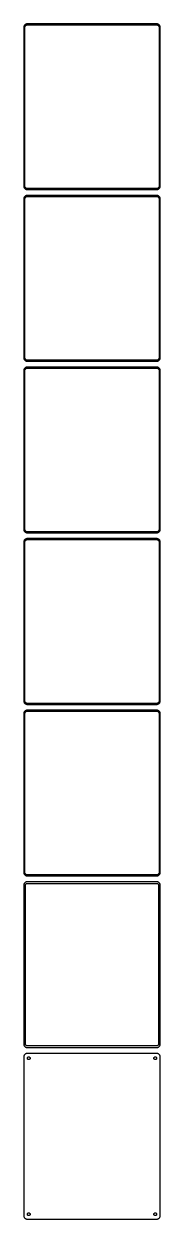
# Model space of a CAD drawing. Header units: metres. Extents: x -105 to 105, y 3833 to 7783.
# Drawn here: x -105 to 105, y 3833 to 5671 of the extents above; entities that cross this region are included whole.
import ezdxf

# ---------------------------------------------------------------- set-up
doc = ezdxf.new("R2010")
doc.units = ezdxf.units.M

msp = doc.modelspace()

# ---------------------------------------------------------------- linework, layer by layer
for p, q in [((-104.961, 5667.13), (-105, 5666.5)), ((-105, 5666.5), (-105, 5421.5)), ((-104.843, 5667.74), (-104.961, 5667.13)), ((-104.649, 5668.34), (-104.843, 5667.74)), ((-104.382, 5668.91), (-104.649, 5668.34)), ((-104.045, 5669.44), (-104.382, 5668.91)), ((-103.645, 5669.92), (-104.045, 5669.44)), ((-103.187, 5670.35), (-103.645, 5669.92)), ((-103.5, 5666), (-103.468, 5666.5)), ((-103.5, 5422), (-103.5, 5666)), ((-103.468, 5666.5), (-103.374, 5666.99)), ((-103.374, 5666.99), (-103.219, 5667.47)), ((-103.219, 5667.47), (-103.005, 5667.93)), ((-102.679, 5670.72), (-103.187, 5670.35)), ((-103.005, 5667.93), (-102.736, 5668.35)), ((-102.736, 5668.35), (-102.416, 5668.74)), ((-102.129, 5671.02), (-102.679, 5670.72)), ((-102.416, 5668.74), (-102.05, 5669.08)), ((-101.545, 5671.26), (-102.129, 5671.02)), ((-102.05, 5669.08), (-101.643, 5669.38)), ((-101.643, 5669.38), (-101.203, 5669.62)), ((-100.937, 5671.41), (-101.545, 5671.26)), ((-101.203, 5669.62), (-100.736, 5669.8)), ((-100.314, 5671.49), (-100.937, 5671.41)), ((-100.736, 5669.8), (-100.25, 5669.93)), ((100.314, 5671.49), (-100.314, 5671.49)), ((-100.25, 5669.93), (-99.7512, 5669.99)), ((-99.7512, 5669.99), (99.7512, 5669.99)), ((99.7512, 5669.99), (100.25, 5669.93)), ((100.25, 5669.93), (100.736, 5669.8)), ((100.937, 5671.41), (100.314, 5671.49)), ((100.736, 5669.8), (101.203, 5669.62)), ((101.545, 5671.26), (100.937, 5671.41)), ((101.203, 5669.62), (101.643, 5669.38)), ((102.129, 5671.02), (101.545, 5671.26)), ((101.643, 5669.38), (102.05, 5669.08)), ((102.05, 5669.08), (102.416, 5668.74)), ((102.679, 5670.72), (102.129, 5671.02)), ((102.416, 5668.74), (102.736, 5668.35)), ((103.187, 5670.35), (102.679, 5670.72)), ((102.736, 5668.35), (103.005, 5667.93)), ((103.005, 5667.93), (103.219, 5667.47)), ((103.645, 5669.92), (103.187, 5670.35)), ((103.219, 5667.47), (103.374, 5666.99)), ((103.374, 5666.99), (103.468, 5666.5)), ((103.468, 5666.5), (103.5, 5666)), ((103.5, 5666), (103.5, 5422)), ((104.045, 5669.44), (103.645, 5669.92)), ((104.382, 5668.91), (104.045, 5669.44)), ((104.649, 5668.34), (104.382, 5668.91)), ((104.843, 5667.74), (104.649, 5668.34)), ((104.961, 5667.13), (104.843, 5667.74)), ((105, 5666.5), (104.961, 5667.13)), ((105, 5421.5), (105, 5666.5)), ((-105, 5421.5), (-104.961, 5420.87)), ((-104.961, 5420.87), (-104.843, 5420.26)), ((-104.843, 5420.26), (-104.649, 5419.66)), ((-104.649, 5419.66), (-104.382, 5419.09)), ((-104.382, 5419.09), (-104.045, 5418.56)), ((-104.045, 5418.56), (-103.645, 5418.08)), ((-103.645, 5418.08), (-103.187, 5417.65)), ((-103.468, 5421.5), (-103.5, 5422)), ((-103.374, 5421.01), (-103.468, 5421.5)), ((-103.219, 5420.53), (-103.374, 5421.01)), ((-103.005, 5420.07), (-103.219, 5420.53)), ((-103.187, 5417.65), (-102.679, 5417.28)), ((-102.679, 5406.72), (-103.187, 5406.35)), ((-102.736, 5419.65), (-103.005, 5420.07)), ((-102.416, 5419.26), (-102.736, 5419.65)), ((-102.679, 5417.28), (-102.129, 5416.98)), ((-102.129, 5407.02), (-102.679, 5406.72)), ((-102.05, 5418.92), (-102.416, 5419.26)), ((-102.129, 5416.98), (-101.545, 5416.74)), ((-101.545, 5407.26), (-102.129, 5407.02)), ((-101.643, 5418.62), (-102.05, 5418.92)), ((-101.203, 5418.38), (-101.643, 5418.62)), ((-101.545, 5416.74), (-100.937, 5416.59)), ((-100.937, 5407.41), (-101.545, 5407.26)), ((-100.736, 5418.2), (-101.203, 5418.38)), ((-100.937, 5416.59), (-100.314, 5416.51)), ((-100.314, 5407.49), (-100.937, 5407.41)), ((-100.25, 5418.07), (-100.736, 5418.2)), ((-100.314, 5416.51), (100.314, 5416.51)), ((100.314, 5407.49), (-100.314, 5407.49)), ((-99.7512, 5418.01), (-100.25, 5418.07)), ((99.7512, 5418.01), (-99.7512, 5418.01)), ((100.25, 5418.07), (99.7512, 5418.01)), ((100.736, 5418.2), (100.25, 5418.07)), ((100.314, 5416.51), (100.937, 5416.59)), ((100.937, 5407.41), (100.314, 5407.49)), ((101.203, 5418.38), (100.736, 5418.2)), ((100.937, 5416.59), (101.545, 5416.74)), ((101.545, 5407.26), (100.937, 5407.41)), ((101.643, 5418.62), (101.203, 5418.38)), ((101.545, 5416.74), (102.129, 5416.98)), ((102.129, 5407.02), (101.545, 5407.26)), ((102.05, 5418.92), (101.643, 5418.62)), ((102.416, 5419.26), (102.05, 5418.92)), ((102.129, 5416.98), (102.679, 5417.28)), ((102.679, 5406.72), (102.129, 5407.02)), ((102.736, 5419.65), (102.416, 5419.26)), ((102.679, 5417.28), (103.187, 5417.65)), ((103.187, 5406.35), (102.679, 5406.72)), ((103.005, 5420.07), (102.736, 5419.65)), ((103.219, 5420.53), (103.005, 5420.07)), ((103.187, 5417.65), (103.645, 5418.08)), ((103.374, 5421.01), (103.219, 5420.53)), ((103.468, 5421.5), (103.374, 5421.01)), ((103.5, 5422), (103.468, 5421.5)), ((103.645, 5418.08), (104.045, 5418.56)), ((104.045, 5418.56), (104.382, 5419.09)), ((104.382, 5419.09), (104.649, 5419.66)), ((104.649, 5419.66), (104.843, 5420.26)), ((104.843, 5420.26), (104.961, 5420.87)), ((104.961, 5420.87), (105, 5421.5)), ((-104.961, 5403.13), (-105, 5402.5)), ((-105, 5402.5), (-105, 5157.5)), ((-104.843, 5403.74), (-104.961, 5403.13)), ((-104.649, 5404.34), (-104.843, 5403.74)), ((-104.382, 5404.91), (-104.649, 5404.34)), ((-104.045, 5405.44), (-104.382, 5404.91)), ((-103.645, 5405.92), (-104.045, 5405.44)), ((-103.187, 5406.35), (-103.645, 5405.92)), ((-103.5, 5402), (-103.468, 5402.5)), ((-103.5, 5158), (-103.5, 5402)), ((-103.468, 5402.5), (-103.374, 5402.99)), ((-103.374, 5402.99), (-103.219, 5403.47)), ((-103.219, 5403.47), (-103.005, 5403.93)), ((-103.005, 5403.93), (-102.736, 5404.35)), ((-102.736, 5404.35), (-102.416, 5404.74)), ((-102.416, 5404.74), (-102.05, 5405.08)), ((-102.05, 5405.08), (-101.643, 5405.38)), ((-101.643, 5405.38), (-101.203, 5405.62)), ((-101.203, 5405.62), (-100.736, 5405.8)), ((-100.736, 5405.8), (-100.25, 5405.93)), ((-100.25, 5405.93), (-99.7512, 5405.99)), ((-99.7512, 5405.99), (99.7512, 5405.99)), ((99.7512, 5405.99), (100.25, 5405.93)), ((100.25, 5405.93), (100.736, 5405.8)), ((100.736, 5405.8), (101.203, 5405.62)), ((101.203, 5405.62), (101.643, 5405.38)), ((101.643, 5405.38), (102.05, 5405.08)), ((102.05, 5405.08), (102.416, 5404.74)), ((102.416, 5404.74), (102.736, 5404.35)), ((102.736, 5404.35), (103.005, 5403.93)), ((103.005, 5403.93), (103.219, 5403.47)), ((103.645, 5405.92), (103.187, 5406.35)), ((103.219, 5403.47), (103.374, 5402.99)), ((103.374, 5402.99), (103.468, 5402.5)), ((103.468, 5402.5), (103.5, 5402)), ((103.5, 5402), (103.5, 5158)), ((104.045, 5405.44), (103.645, 5405.92)), ((104.382, 5404.91), (104.045, 5405.44)), ((104.649, 5404.34), (104.382, 5404.91)), ((104.843, 5403.74), (104.649, 5404.34)), ((104.961, 5403.13), (104.843, 5403.74)), ((105, 5402.5), (104.961, 5403.13)), ((105, 5157.5), (105, 5402.5)), ((-105, 5157.5), (-104.961, 5156.87)), ((-104.961, 5156.87), (-104.843, 5156.26)), ((-104.843, 5156.26), (-104.649, 5155.66)), ((-104.649, 5155.66), (-104.382, 5155.09)), ((-104.382, 5155.09), (-104.045, 5154.56)), ((-104.045, 5154.56), (-103.645, 5154.08)), ((-103.645, 5154.08), (-103.187, 5153.65)), ((-103.468, 5157.5), (-103.5, 5158)), ((-103.374, 5157.01), (-103.468, 5157.5)), ((-103.219, 5156.53), (-103.374, 5157.01)), ((-103.005, 5156.07), (-103.219, 5156.53)), ((-103.187, 5153.65), (-102.679, 5153.28)), ((-102.736, 5155.65), (-103.005, 5156.07)), ((-102.416, 5155.26), (-102.736, 5155.65)), ((-102.679, 5153.28), (-102.129, 5152.98)), ((-102.05, 5154.92), (-102.416, 5155.26)), ((-102.129, 5152.98), (-101.545, 5152.74)), ((-101.643, 5154.62), (-102.05, 5154.92)), ((-101.203, 5154.38), (-101.643, 5154.62)), ((-101.545, 5152.74), (-100.937, 5152.59)), ((-100.736, 5154.2), (-101.203, 5154.38)), ((-100.937, 5152.59), (-100.314, 5152.51)), ((-100.25, 5154.07), (-100.736, 5154.2)), ((-100.314, 5152.51), (100.314, 5152.51)), ((-99.7512, 5154.01), (-100.25, 5154.07)), ((99.7512, 5154.01), (-99.7512, 5154.01)), ((100.25, 5154.07), (99.7512, 5154.01)), ((100.736, 5154.2), (100.25, 5154.07)), ((100.314, 5152.51), (100.937, 5152.59)), ((101.203, 5154.38), (100.736, 5154.2)), ((100.937, 5152.59), (101.545, 5152.74)), ((101.643, 5154.62), (101.203, 5154.38)), ((101.545, 5152.74), (102.129, 5152.98)), ((102.05, 5154.92), (101.643, 5154.62)), ((102.416, 5155.26), (102.05, 5154.92)), ((102.129, 5152.98), (102.679, 5153.28)), ((102.736, 5155.65), (102.416, 5155.26)), ((102.679, 5153.28), (103.187, 5153.65)), ((103.005, 5156.07), (102.736, 5155.65)), ((103.219, 5156.53), (103.005, 5156.07)), ((103.187, 5153.65), (103.645, 5154.08)), ((103.374, 5157.01), (103.219, 5156.53)), ((103.468, 5157.5), (103.374, 5157.01)), ((103.5, 5158), (103.468, 5157.5)), ((103.645, 5154.08), (104.045, 5154.56)), ((104.045, 5154.56), (104.382, 5155.09)), ((104.382, 5155.09), (104.649, 5155.66)), ((104.649, 5155.66), (104.843, 5156.26)), ((104.843, 5156.26), (104.961, 5156.87)), ((104.961, 5156.87), (105, 5157.5)), ((-104.961, 5139.13), (-105, 5138.5)), ((-105, 5138.5), (-105, 4893.5)), ((-104.843, 5139.74), (-104.961, 5139.13)), ((-104.649, 5140.34), (-104.843, 5139.74)), ((-104.382, 5140.91), (-104.649, 5140.34)), ((-104.045, 5141.44), (-104.382, 5140.91)), ((-103.645, 5141.92), (-104.045, 5141.44)), ((-103.187, 5142.35), (-103.645, 5141.92)), ((-103.5, 5138), (-103.468, 5138.5)), ((-103.5, 4894), (-103.5, 5138)), ((-103.468, 5138.5), (-103.374, 5138.99)), ((-103.374, 5138.99), (-103.219, 5139.47)), ((-103.219, 5139.47), (-103.005, 5139.93)), ((-102.679, 5142.72), (-103.187, 5142.35)), ((-103.005, 5139.93), (-102.736, 5140.35)), ((-102.736, 5140.35), (-102.416, 5140.74)), ((-102.129, 5143.02), (-102.679, 5142.72)), ((-102.416, 5140.74), (-102.05, 5141.08)), ((-101.545, 5143.26), (-102.129, 5143.02)), ((-102.05, 5141.08), (-101.643, 5141.38)), ((-101.643, 5141.38), (-101.203, 5141.62)), ((-100.937, 5143.41), (-101.545, 5143.26)), ((-101.203, 5141.62), (-100.736, 5141.8)), ((-100.314, 5143.49), (-100.937, 5143.41)), ((-100.736, 5141.8), (-100.25, 5141.93)), ((100.314, 5143.49), (-100.314, 5143.49)), ((-100.25, 5141.93), (-99.7512, 5141.99)), ((-99.7512, 5141.99), (99.7512, 5141.99)), ((99.7512, 5141.99), (100.25, 5141.93)), ((100.25, 5141.93), (100.736, 5141.8)), ((100.937, 5143.41), (100.314, 5143.49)), ((100.736, 5141.8), (101.203, 5141.62)), ((101.545, 5143.26), (100.937, 5143.41)), ((101.203, 5141.62), (101.643, 5141.38)), ((102.129, 5143.02), (101.545, 5143.26)), ((101.643, 5141.38), (102.05, 5141.08)), ((102.05, 5141.08), (102.416, 5140.74)), ((102.679, 5142.72), (102.129, 5143.02)), ((102.416, 5140.74), (102.736, 5140.35)), ((103.187, 5142.35), (102.679, 5142.72)), ((102.736, 5140.35), (103.005, 5139.93)), ((103.005, 5139.93), (103.219, 5139.47)), ((103.645, 5141.92), (103.187, 5142.35)), ((103.219, 5139.47), (103.374, 5138.99)), ((103.374, 5138.99), (103.468, 5138.5)), ((103.468, 5138.5), (103.5, 5138)), ((103.5, 5138), (103.5, 4894)), ((104.045, 5141.44), (103.645, 5141.92)), ((104.382, 5140.91), (104.045, 5141.44)), ((104.649, 5140.34), (104.382, 5140.91)), ((104.843, 5139.74), (104.649, 5140.34)), ((104.961, 5139.13), (104.843, 5139.74)), ((105, 5138.5), (104.961, 5139.13)), ((105, 4893.5), (105, 5138.5)), ((-105, 4893.5), (-104.961, 4892.87)), ((-104.961, 4892.87), (-104.843, 4892.26)), ((-104.843, 4892.26), (-104.649, 4891.66)), ((-103.468, 4893.5), (-103.5, 4894)), ((-103.374, 4893.01), (-103.468, 4893.5)), ((-103.219, 4892.53), (-103.374, 4893.01)), ((-103.005, 4892.07), (-103.219, 4892.53)), ((-102.736, 4891.65), (-103.005, 4892.07)), ((103.005, 4892.07), (102.736, 4891.65)), ((103.219, 4892.53), (103.005, 4892.07)), ((103.374, 4893.01), (103.219, 4892.53)), ((103.468, 4893.5), (103.374, 4893.01)), ((103.5, 4894), (103.468, 4893.5)), ((104.649, 4891.66), (104.843, 4892.26)), ((104.843, 4892.26), (104.961, 4892.87)), ((104.961, 4892.87), (105, 4893.5)), ((-104.961, 4875.13), (-105, 4874.5)), ((-105, 4874.5), (-105, 4629.5)), ((-104.843, 4875.74), (-104.961, 4875.13)), ((-104.649, 4876.34), (-104.843, 4875.74)), ((-104.649, 4891.66), (-104.382, 4891.09)), ((-104.382, 4876.91), (-104.649, 4876.34)), ((-104.382, 4891.09), (-104.045, 4890.56)), ((-104.045, 4877.44), (-104.382, 4876.91)), ((-104.045, 4890.56), (-103.645, 4890.08)), ((-103.645, 4877.92), (-104.045, 4877.44)), ((-103.645, 4890.08), (-103.187, 4889.65)), ((-103.187, 4878.35), (-103.645, 4877.92)), ((-103.5, 4874), (-103.468, 4874.5)), ((-103.5, 4630), (-103.5, 4874)), ((-103.468, 4874.5), (-103.374, 4874.99)), ((-103.374, 4874.99), (-103.219, 4875.47)), ((-103.219, 4875.47), (-103.005, 4875.93)), ((-103.187, 4889.65), (-102.679, 4889.28)), ((-102.679, 4878.72), (-103.187, 4878.35)), ((-103.005, 4875.93), (-102.736, 4876.35)), ((-102.416, 4891.26), (-102.736, 4891.65)), ((-102.736, 4876.35), (-102.416, 4876.74)), ((-102.679, 4889.28), (-102.129, 4888.98)), ((-102.129, 4879.02), (-102.679, 4878.72)), ((-102.05, 4890.92), (-102.416, 4891.26)), ((-102.416, 4876.74), (-102.05, 4877.08)), ((-102.129, 4888.98), (-101.545, 4888.74)), ((-101.545, 4879.26), (-102.129, 4879.02)), ((-101.643, 4890.62), (-102.05, 4890.92)), ((-102.05, 4877.08), (-101.643, 4877.38)), ((-101.203, 4890.38), (-101.643, 4890.62)), ((-101.643, 4877.38), (-101.203, 4877.62)), ((-101.545, 4888.74), (-100.937, 4888.59)), ((-100.937, 4879.41), (-101.545, 4879.26)), ((-100.736, 4890.2), (-101.203, 4890.38)), ((-101.203, 4877.62), (-100.736, 4877.8)), ((-100.937, 4888.59), (-100.314, 4888.51)), ((-100.314, 4879.49), (-100.937, 4879.41)), ((-100.25, 4890.07), (-100.736, 4890.2)), ((-100.736, 4877.8), (-100.25, 4877.93)), ((-100.314, 4888.51), (100.314, 4888.51)), ((100.314, 4879.49), (-100.314, 4879.49)), ((-99.7512, 4890.01), (-100.25, 4890.07)), ((-100.25, 4877.93), (-99.7512, 4877.99)), ((99.7512, 4890.01), (-99.7512, 4890.01)), ((-99.7512, 4877.99), (99.7512, 4877.99)), ((100.25, 4890.07), (99.7512, 4890.01)), ((99.7512, 4877.99), (100.25, 4877.93)), ((100.736, 4890.2), (100.25, 4890.07)), ((100.25, 4877.93), (100.736, 4877.8)), ((100.314, 4888.51), (100.937, 4888.59)), ((100.937, 4879.41), (100.314, 4879.49)), ((101.203, 4890.38), (100.736, 4890.2)), ((100.736, 4877.8), (101.203, 4877.62)), ((100.937, 4888.59), (101.545, 4888.74)), ((101.545, 4879.26), (100.937, 4879.41)), ((101.643, 4890.62), (101.203, 4890.38)), ((101.203, 4877.62), (101.643, 4877.38)), ((101.545, 4888.74), (102.129, 4888.98)), ((102.129, 4879.02), (101.545, 4879.26)), ((102.05, 4890.92), (101.643, 4890.62)), ((101.643, 4877.38), (102.05, 4877.08)), ((102.416, 4891.26), (102.05, 4890.92)), ((102.05, 4877.08), (102.416, 4876.74)), ((102.129, 4888.98), (102.679, 4889.28)), ((102.679, 4878.72), (102.129, 4879.02)), ((102.736, 4891.65), (102.416, 4891.26)), ((102.416, 4876.74), (102.736, 4876.35)), ((102.679, 4889.28), (103.187, 4889.65)), ((103.187, 4878.35), (102.679, 4878.72)), ((102.736, 4876.35), (103.005, 4875.93)), ((103.005, 4875.93), (103.219, 4875.47)), ((103.187, 4889.65), (103.645, 4890.08)), ((103.645, 4877.92), (103.187, 4878.35)), ((103.219, 4875.47), (103.374, 4874.99)), ((103.374, 4874.99), (103.468, 4874.5)), ((103.468, 4874.5), (103.5, 4874)), ((103.5, 4874), (103.5, 4630)), ((103.645, 4890.08), (104.045, 4890.56)), ((104.045, 4877.44), (103.645, 4877.92)), ((104.045, 4890.56), (104.382, 4891.09)), ((104.382, 4876.91), (104.045, 4877.44)), ((104.382, 4891.09), (104.649, 4891.66)), ((104.649, 4876.34), (104.382, 4876.91)), ((104.843, 4875.74), (104.649, 4876.34)), ((104.961, 4875.13), (104.843, 4875.74)), ((105, 4874.5), (104.961, 4875.13)), ((105, 4629.5), (105, 4874.5)), ((-105, 4629.5), (-104.961, 4628.87)), ((-104.961, 4628.87), (-104.843, 4628.26)), ((-104.843, 4628.26), (-104.649, 4627.66)), ((-104.649, 4627.66), (-104.382, 4627.09)), ((-104.382, 4627.09), (-104.045, 4626.56)), ((-104.045, 4626.56), (-103.645, 4626.08)), ((-103.645, 4626.08), (-103.187, 4625.65)), ((-103.468, 4629.5), (-103.5, 4630)), ((-103.374, 4629.01), (-103.468, 4629.5)), ((-103.219, 4628.53), (-103.374, 4629.01)), ((-103.005, 4628.07), (-103.219, 4628.53)), ((-103.187, 4625.65), (-102.679, 4625.28)), ((-102.736, 4627.65), (-103.005, 4628.07)), ((-102.416, 4627.26), (-102.736, 4627.65)), ((-102.679, 4625.28), (-102.129, 4624.98)), ((-102.05, 4626.92), (-102.416, 4627.26)), ((-102.129, 4624.98), (-101.545, 4624.74)), ((-101.643, 4626.62), (-102.05, 4626.92)), ((-101.203, 4626.38), (-101.643, 4626.62)), ((-101.545, 4624.74), (-100.937, 4624.59)), ((-100.736, 4626.2), (-101.203, 4626.38)), ((-100.937, 4624.59), (-100.314, 4624.51)), ((-100.25, 4626.07), (-100.736, 4626.2)), ((-100.314, 4624.51), (100.314, 4624.51)), ((-99.7512, 4626.01), (-100.25, 4626.07)), ((99.7512, 4626.01), (-99.7512, 4626.01)), ((100.25, 4626.07), (99.7512, 4626.01)), ((100.736, 4626.2), (100.25, 4626.07)), ((100.314, 4624.51), (100.937, 4624.59)), ((101.203, 4626.38), (100.736, 4626.2)), ((100.937, 4624.59), (101.545, 4624.74)), ((101.643, 4626.62), (101.203, 4626.38)), ((101.545, 4624.74), (102.129, 4624.98)), ((102.05, 4626.92), (101.643, 4626.62)), ((102.416, 4627.26), (102.05, 4626.92)), ((102.129, 4624.98), (102.679, 4625.28)), ((102.736, 4627.65), (102.416, 4627.26)), ((102.679, 4625.28), (103.187, 4625.65)), ((103.005, 4628.07), (102.736, 4627.65)), ((103.219, 4628.53), (103.005, 4628.07)), ((103.187, 4625.65), (103.645, 4626.08)), ((103.374, 4629.01), (103.219, 4628.53)), ((103.468, 4629.5), (103.374, 4629.01)), ((103.5, 4630), (103.468, 4629.5)), ((103.645, 4626.08), (104.045, 4626.56)), ((104.045, 4626.56), (104.382, 4627.09)), ((104.382, 4627.09), (104.649, 4627.66)), ((104.649, 4627.66), (104.843, 4628.26)), ((104.843, 4628.26), (104.961, 4628.87)), ((104.961, 4628.87), (105, 4629.5)), ((-104.961, 4611.13), (-105, 4610.5)), ((-105, 4610.5), (-105, 4365.5)), ((-104.843, 4611.74), (-104.961, 4611.13)), ((-104.649, 4612.34), (-104.843, 4611.74)), ((-104.382, 4612.91), (-104.649, 4612.34)), ((-104.045, 4613.44), (-104.382, 4612.91)), ((-103.645, 4613.92), (-104.045, 4613.44)), ((-103.187, 4614.35), (-103.645, 4613.92)), ((-103.5, 4610), (-103.468, 4610.5)), ((-103.5, 4366), (-103.5, 4610)), ((-103.468, 4610.5), (-103.374, 4610.99)), ((-103.374, 4610.99), (-103.219, 4611.47)), ((-103.219, 4611.47), (-103.005, 4611.93)), ((-102.679, 4614.72), (-103.187, 4614.35)), ((-103.005, 4611.93), (-102.736, 4612.35)), ((-102.736, 4612.35), (-102.416, 4612.74)), ((-102.129, 4615.02), (-102.679, 4614.72)), ((-102.416, 4612.74), (-102.05, 4613.08)), ((-101.545, 4615.26), (-102.129, 4615.02)), ((-102.05, 4613.08), (-101.643, 4613.38)), ((-101.643, 4613.38), (-101.203, 4613.62)), ((-100.937, 4615.41), (-101.545, 4615.26)), ((-101.203, 4613.62), (-100.736, 4613.8)), ((-100.314, 4615.49), (-100.937, 4615.41)), ((-100.736, 4613.8), (-100.25, 4613.93)), ((100.314, 4615.49), (-100.314, 4615.49)), ((-100.25, 4613.93), (-99.7512, 4613.99)), ((-99.7512, 4613.99), (99.7512, 4613.99)), ((99.7512, 4613.99), (100.25, 4613.93)), ((100.25, 4613.93), (100.736, 4613.8)), ((100.937, 4615.41), (100.314, 4615.49)), ((100.736, 4613.8), (101.203, 4613.62)), ((101.545, 4615.26), (100.937, 4615.41)), ((101.203, 4613.62), (101.643, 4613.38)), ((102.129, 4615.02), (101.545, 4615.26)), ((101.643, 4613.38), (102.05, 4613.08)), ((102.05, 4613.08), (102.416, 4612.74)), ((102.679, 4614.72), (102.129, 4615.02)), ((102.416, 4612.74), (102.736, 4612.35)), ((103.187, 4614.35), (102.679, 4614.72)), ((102.736, 4612.35), (103.005, 4611.93)), ((103.005, 4611.93), (103.219, 4611.47)), ((103.645, 4613.92), (103.187, 4614.35)), ((103.219, 4611.47), (103.374, 4610.99)), ((103.374, 4610.99), (103.468, 4610.5)), ((103.468, 4610.5), (103.5, 4610)), ((103.5, 4610), (103.5, 4366)), ((104.045, 4613.44), (103.645, 4613.92)), ((104.382, 4612.91), (104.045, 4613.44)), ((104.649, 4612.34), (104.382, 4612.91)), ((104.843, 4611.74), (104.649, 4612.34)), ((104.961, 4611.13), (104.843, 4611.74)), ((105, 4610.5), (104.961, 4611.13)), ((105, 4365.5), (105, 4610.5)), ((-105, 4365.5), (-104.961, 4364.87)), ((-104.961, 4364.87), (-104.843, 4364.26)), ((-104.843, 4364.26), (-104.649, 4363.66)), ((-104.649, 4363.66), (-104.382, 4363.09)), ((-104.382, 4363.09), (-104.045, 4362.56)), ((-104.045, 4362.56), (-103.645, 4362.08)), ((-103.645, 4362.08), (-103.187, 4361.65)), ((-103.468, 4365.5), (-103.5, 4366)), ((-103.374, 4365.01), (-103.468, 4365.5)), ((-103.219, 4364.53), (-103.374, 4365.01)), ((-103.005, 4364.07), (-103.219, 4364.53)), ((-103.187, 4361.65), (-102.679, 4361.28)), ((-102.736, 4363.65), (-103.005, 4364.07)), ((-102.416, 4363.26), (-102.736, 4363.65)), ((-102.679, 4361.28), (-102.129, 4360.98)), ((-102.05, 4362.92), (-102.416, 4363.26)), ((-102.129, 4360.98), (-101.545, 4360.74)), ((-101.643, 4362.62), (-102.05, 4362.92)), ((-101.203, 4362.38), (-101.643, 4362.62)), ((-101.545, 4360.74), (-100.937, 4360.59)), ((-100.736, 4362.2), (-101.203, 4362.38)), ((-100.937, 4360.59), (-100.314, 4360.51)), ((-100.25, 4362.07), (-100.736, 4362.2)), ((-100.314, 4360.51), (100.314, 4360.51)), ((-99.7512, 4362.01), (-100.25, 4362.07)), ((99.7512, 4362.01), (-99.7512, 4362.01)), ((100.25, 4362.07), (99.7512, 4362.01)), ((100.736, 4362.2), (100.25, 4362.07)), ((100.314, 4360.51), (100.937, 4360.59)), ((101.203, 4362.38), (100.736, 4362.2)), ((100.937, 4360.59), (101.545, 4360.74)), ((101.643, 4362.62), (101.203, 4362.38)), ((101.545, 4360.74), (102.129, 4360.98)), ((102.05, 4362.92), (101.643, 4362.62)), ((102.416, 4363.26), (102.05, 4362.92)), ((102.129, 4360.98), (102.679, 4361.28)), ((102.736, 4363.65), (102.416, 4363.26)), ((102.679, 4361.28), (103.187, 4361.65)), ((103.005, 4364.07), (102.736, 4363.65)), ((103.219, 4364.53), (103.005, 4364.07)), ((103.187, 4361.65), (103.645, 4362.08)), ((103.374, 4365.01), (103.219, 4364.53)), ((103.468, 4365.5), (103.374, 4365.01)), ((103.5, 4366), (103.468, 4365.5)), ((103.645, 4362.08), (104.045, 4362.56)), ((104.045, 4362.56), (104.382, 4363.09)), ((104.382, 4363.09), (104.649, 4363.66)), ((104.649, 4363.66), (104.843, 4364.26)), ((104.843, 4364.26), (104.961, 4364.87)), ((104.961, 4364.87), (105, 4365.5)), ((-104.961, 4347.13), (-105, 4346.5)), ((-105, 4346.5), (-105, 4101.5)), ((-104.843, 4347.74), (-104.961, 4347.13)), ((-104.649, 4348.34), (-104.843, 4347.74)), ((-104.382, 4348.91), (-104.649, 4348.34)), ((-104.045, 4349.44), (-104.382, 4348.91)), ((-103.645, 4349.92), (-104.045, 4349.44)), ((-103.187, 4350.35), (-103.645, 4349.92)), ((-102.679, 4350.72), (-103.187, 4350.35)), ((-102.129, 4351.02), (-102.679, 4350.72)), ((-102.613, 4346), (-102.588, 4346.39)), ((-102.613, 4102), (-102.613, 4346)), ((-102.588, 4346.39), (-102.515, 4346.77)), ((-102.515, 4346.77), (-102.394, 4347.15)), ((-102.394, 4347.15), (-102.228, 4347.5)), ((-102.228, 4347.5), (-102.018, 4347.83)), ((-101.545, 4351.26), (-102.129, 4351.02)), ((-102.018, 4347.83), (-101.769, 4348.13)), ((-101.769, 4348.13), (-101.484, 4348.4)), ((-100.937, 4351.41), (-101.545, 4351.26)), ((-101.484, 4348.4), (-101.168, 4348.63)), ((-101.168, 4348.63), (-100.825, 4348.82)), ((-100.314, 4351.49), (-100.937, 4351.41)), ((-100.825, 4348.82), (-100.462, 4348.96)), ((-100.462, 4348.96), (-100.083, 4349.06)), ((100.314, 4351.49), (-100.314, 4351.49)), ((-100.083, 4349.06), (-99.6955, 4349.11)), ((-99.6955, 4349.11), (99.6955, 4349.11)), ((99.6955, 4349.11), (100.083, 4349.06)), ((100.083, 4349.06), (100.462, 4348.96)), ((100.937, 4351.41), (100.314, 4351.49)), ((100.462, 4348.96), (100.825, 4348.82)), ((100.825, 4348.82), (101.168, 4348.63)), ((101.545, 4351.26), (100.937, 4351.41)), ((101.168, 4348.63), (101.484, 4348.4)), ((101.484, 4348.4), (101.769, 4348.13)), ((102.129, 4351.02), (101.545, 4351.26)), ((101.769, 4348.13), (102.018, 4347.83)), ((102.018, 4347.83), (102.228, 4347.5)), ((102.679, 4350.72), (102.129, 4351.02)), ((102.228, 4347.5), (102.394, 4347.15)), ((102.394, 4347.15), (102.515, 4346.77)), ((102.515, 4346.77), (102.588, 4346.39)), ((102.588, 4346.39), (102.613, 4346)), ((102.613, 4346), (102.613, 4102)), ((103.187, 4350.35), (102.679, 4350.72)), ((103.645, 4349.92), (103.187, 4350.35)), ((104.045, 4349.44), (103.645, 4349.92)), ((104.382, 4348.91), (104.045, 4349.44)), ((104.649, 4348.34), (104.382, 4348.91)), ((104.843, 4347.74), (104.649, 4348.34)), ((104.961, 4347.13), (104.843, 4347.74)), ((105, 4346.5), (104.961, 4347.13)), ((105, 4101.5), (105, 4346.5)), ((-105, 4101.5), (-104.961, 4100.87)), ((-102.588, 4101.61), (-102.613, 4102)), ((-102.515, 4101.23), (-102.588, 4101.61)), ((-102.394, 4100.85), (-102.515, 4101.23)), ((102.515, 4101.23), (102.394, 4100.85)), ((102.588, 4101.61), (102.515, 4101.23)), ((102.613, 4102), (102.588, 4101.61)), ((104.961, 4100.87), (105, 4101.5)), ((-104.961, 4083.13), (-105, 4082.5)), ((-104.961, 4100.87), (-104.843, 4100.26)), ((-104.843, 4083.74), (-104.961, 4083.13)), ((-104.843, 4100.26), (-104.649, 4099.66)), ((-104.649, 4084.34), (-104.843, 4083.74)), ((-104.649, 4099.66), (-104.382, 4099.09)), ((-104.382, 4084.91), (-104.649, 4084.34)), ((-104.382, 4099.09), (-104.045, 4098.56)), ((-104.045, 4085.44), (-104.382, 4084.91)), ((-104.045, 4098.56), (-103.645, 4098.08)), ((-103.645, 4085.92), (-104.045, 4085.44)), ((-103.645, 4098.08), (-103.187, 4097.65)), ((-103.187, 4086.35), (-103.645, 4085.92)), ((-103.187, 4097.65), (-102.679, 4097.28)), ((-102.679, 4086.72), (-103.187, 4086.35)), ((-102.679, 4097.28), (-102.129, 4096.98)), ((-102.129, 4087.02), (-102.679, 4086.72)), ((-102.228, 4100.5), (-102.394, 4100.85)), ((-102.018, 4100.17), (-102.228, 4100.5)), ((-102.129, 4096.98), (-101.545, 4096.74)), ((-101.545, 4087.26), (-102.129, 4087.02)), ((-101.769, 4099.87), (-102.018, 4100.17)), ((-101.484, 4099.6), (-101.769, 4099.87)), ((-101.545, 4096.74), (-100.937, 4096.59)), ((-100.937, 4087.41), (-101.545, 4087.26)), ((-101.168, 4099.37), (-101.484, 4099.6)), ((-100.825, 4099.18), (-101.168, 4099.37)), ((-100.937, 4096.59), (-100.314, 4096.51)), ((-100.314, 4087.49), (-100.937, 4087.41)), ((-100.462, 4099.04), (-100.825, 4099.18)), ((-100.083, 4098.94), (-100.462, 4099.04)), ((-100.314, 4096.51), (100.314, 4096.51)), ((100.314, 4087.49), (-100.314, 4087.49)), ((-99.6955, 4098.89), (-100.083, 4098.94)), ((99.6955, 4098.89), (-99.6955, 4098.89)), ((100.083, 4098.94), (99.6955, 4098.89)), ((100.462, 4099.04), (100.083, 4098.94)), ((100.314, 4096.51), (100.937, 4096.59)), ((100.937, 4087.41), (100.314, 4087.49)), ((100.825, 4099.18), (100.462, 4099.04)), ((101.168, 4099.37), (100.825, 4099.18)), ((100.937, 4096.59), (101.545, 4096.74)), ((101.545, 4087.26), (100.937, 4087.41)), ((101.484, 4099.6), (101.168, 4099.37)), ((101.769, 4099.87), (101.484, 4099.6)), ((101.545, 4096.74), (102.129, 4096.98)), ((102.129, 4087.02), (101.545, 4087.26)), ((102.018, 4100.17), (101.769, 4099.87)), ((102.228, 4100.5), (102.018, 4100.17)), ((102.129, 4096.98), (102.679, 4097.28)), ((102.679, 4086.72), (102.129, 4087.02)), ((102.394, 4100.85), (102.228, 4100.5)), ((102.679, 4097.28), (103.187, 4097.65)), ((103.187, 4086.35), (102.679, 4086.72)), ((103.187, 4097.65), (103.645, 4098.08)), ((103.645, 4085.92), (103.187, 4086.35)), ((103.645, 4098.08), (104.045, 4098.56)), ((104.045, 4085.44), (103.645, 4085.92)), ((104.045, 4098.56), (104.382, 4099.09)), ((104.382, 4084.91), (104.045, 4085.44)), ((104.382, 4099.09), (104.649, 4099.66)), ((104.649, 4084.34), (104.382, 4084.91)), ((104.649, 4099.66), (104.843, 4100.26)), ((104.843, 4083.74), (104.649, 4084.34)), ((104.843, 4100.26), (104.961, 4100.87)), ((104.961, 4083.13), (104.843, 4083.74)), ((105, 4082.5), (104.961, 4083.13)), ((-105, 4082.5), (-105, 3837.5)), ((-99.6353, 4080), (-99.6185, 4080.27)), ((-99.6185, 4079.73), (-99.6353, 4080)), ((-99.6185, 4080.27), (-99.5682, 4080.53)), ((-99.5682, 4079.47), (-99.6185, 4079.73)), ((-99.5682, 4080.53), (-99.4853, 4080.79)), ((-99.4853, 4079.21), (-99.5682, 4079.47)), ((-99.4853, 4080.79), (-99.3712, 4081.03)), ((-99.3712, 4078.97), (-99.4853, 4079.21)), ((-99.3712, 4081.03), (-99.2275, 4081.26)), ((-99.2275, 4078.74), (-99.3712, 4078.97)), ((-99.2275, 4081.26), (-99.0566, 4081.46)), ((-99.0566, 4078.54), (-99.2275, 4078.74)), ((-99.0566, 4081.46), (-98.8611, 4081.65)), ((-98.8611, 4078.35), (-99.0566, 4078.54)), ((-98.8611, 4081.65), (-98.6441, 4081.8)), ((-98.6441, 4078.2), (-98.8611, 4078.35)), ((-98.6441, 4081.8), (-98.4092, 4081.93)), ((-98.4092, 4078.07), (-98.6441, 4078.2)), ((-98.4092, 4081.93), (-98.1598, 4082.03)), ((-98.1598, 4077.97), (-98.4092, 4078.07)), ((-98.1598, 4082.03), (-97.9001, 4082.1)), ((-97.9001, 4077.9), (-98.1598, 4077.97)), ((-97.9001, 4082.1), (-97.6341, 4082.13)), ((-97.6341, 4077.87), (-97.9001, 4077.9)), ((-97.6341, 4082.13), (-97.3659, 4082.13)), ((-97.3659, 4077.87), (-97.6341, 4077.87)), ((-97.3659, 4082.13), (-97.0999, 4082.1)), ((-97.0999, 4077.9), (-97.3659, 4077.87)), ((-97.0999, 4082.1), (-96.8401, 4082.03)), ((-96.8401, 4077.97), (-97.0999, 4077.9)), ((-96.8401, 4082.03), (-96.5908, 4081.93)), ((-96.5908, 4078.07), (-96.8401, 4077.97)), ((-96.5908, 4081.93), (-96.3559, 4081.8)), ((-96.3559, 4078.2), (-96.5908, 4078.07)), ((-96.3559, 4081.8), (-96.1389, 4081.65)), ((-96.1389, 4078.35), (-96.3559, 4078.2)), ((-96.1389, 4081.65), (-95.9434, 4081.46)), ((-95.9434, 4078.54), (-96.1389, 4078.35)), ((-95.9434, 4081.46), (-95.7725, 4081.26)), ((-95.7725, 4078.74), (-95.9434, 4078.54)), ((-95.7725, 4081.26), (-95.6288, 4081.03)), ((-95.6288, 4078.97), (-95.7725, 4078.74)), ((-95.6288, 4081.03), (-95.5146, 4080.79)), ((-95.5146, 4079.21), (-95.6288, 4078.97)), ((-95.5146, 4080.79), (-95.4318, 4080.53)), ((-95.4318, 4079.47), (-95.5146, 4079.21)), ((-95.4318, 4080.53), (-95.3815, 4080.27)), ((-95.3815, 4079.73), (-95.4318, 4079.47)), ((-95.3815, 4080.27), (-95.3647, 4080)), ((-95.3647, 4080), (-95.3815, 4079.73)), ((95.3647, 4080), (95.3815, 4080.27)), ((95.3815, 4079.73), (95.3647, 4080)), ((95.3815, 4080.27), (95.4318, 4080.53)), ((95.4318, 4079.47), (95.3815, 4079.73)), ((95.4318, 4080.53), (95.5146, 4080.79)), ((95.5146, 4079.21), (95.4318, 4079.47)), ((95.5146, 4080.79), (95.6288, 4081.03)), ((95.6288, 4078.97), (95.5146, 4079.21)), ((95.6288, 4081.03), (95.7725, 4081.26)), ((95.7725, 4078.74), (95.6288, 4078.97)), ((95.7725, 4081.26), (95.9434, 4081.46)), ((95.9434, 4078.54), (95.7725, 4078.74)), ((95.9434, 4081.46), (96.1389, 4081.65)), ((96.1389, 4078.35), (95.9434, 4078.54)), ((96.1389, 4081.65), (96.3559, 4081.8)), ((96.3559, 4078.2), (96.1389, 4078.35)), ((96.3559, 4081.8), (96.5908, 4081.93)), ((96.5908, 4078.07), (96.3559, 4078.2)), ((96.5908, 4081.93), (96.8401, 4082.03)), ((96.8401, 4077.97), (96.5908, 4078.07)), ((96.8401, 4082.03), (97.0999, 4082.1)), ((97.0999, 4077.9), (96.8401, 4077.97)), ((97.0999, 4082.1), (97.3659, 4082.13)), ((97.3659, 4077.87), (97.0999, 4077.9)), ((97.3659, 4082.13), (97.6341, 4082.13)), ((97.6341, 4077.87), (97.3659, 4077.87)), ((97.6341, 4082.13), (97.9001, 4082.1)), ((97.9001, 4077.9), (97.6341, 4077.87)), ((97.9001, 4082.1), (98.1598, 4082.03)), ((98.1598, 4077.97), (97.9001, 4077.9)), ((98.1598, 4082.03), (98.4092, 4081.93)), ((98.4092, 4078.07), (98.1598, 4077.97)), ((98.4092, 4081.93), (98.6441, 4081.8)), ((98.6441, 4078.2), (98.4092, 4078.07)), ((98.6441, 4081.8), (98.8611, 4081.65)), ((98.8611, 4078.35), (98.6441, 4078.2)), ((98.8611, 4081.65), (99.0566, 4081.46)), ((99.0566, 4078.54), (98.8611, 4078.35)), ((99.0566, 4081.46), (99.2275, 4081.26)), ((99.2275, 4078.74), (99.0566, 4078.54)), ((99.2275, 4081.26), (99.3712, 4081.03)), ((99.3712, 4078.97), (99.2275, 4078.74)), ((99.3712, 4081.03), (99.4853, 4080.79)), ((99.4853, 4079.21), (99.3712, 4078.97)), ((99.4853, 4080.79), (99.5682, 4080.53)), ((99.5682, 4079.47), (99.4853, 4079.21)), ((99.5682, 4080.53), (99.6185, 4080.27)), ((99.6185, 4079.73), (99.5682, 4079.47)), ((99.6185, 4080.27), (99.6353, 4080)), ((99.6353, 4080), (99.6185, 4079.73)), ((105, 3837.5), (105, 4082.5)), ((-105, 3837.5), (-104.961, 3836.87)), ((-104.961, 3836.87), (-104.843, 3836.26)), ((-104.843, 3836.26), (-104.649, 3835.66)), ((-104.649, 3835.66), (-104.382, 3835.09)), ((-104.382, 3835.09), (-104.045, 3834.56)), ((-104.045, 3834.56), (-103.645, 3834.08)), ((-103.645, 3834.08), (-103.187, 3833.65)), ((-103.187, 3833.65), (-102.679, 3833.28)), ((-102.679, 3833.28), (-102.129, 3832.98)), ((-102.129, 3832.98), (-101.545, 3832.74)), ((-101.545, 3832.74), (-100.937, 3832.59)), ((-100.937, 3832.59), (-100.314, 3832.51)), ((-100.314, 3832.51), (100.314, 3832.51)), ((-99.6353, 3840), (-99.6185, 3840.27)), ((-99.6185, 3839.73), (-99.6353, 3840)), ((-99.6185, 3840.27), (-99.5682, 3840.53)), ((-99.5682, 3839.47), (-99.6185, 3839.73)), ((-99.5682, 3840.53), (-99.4853, 3840.79)), ((-99.4853, 3839.21), (-99.5682, 3839.47)), ((-99.4853, 3840.79), (-99.3712, 3841.03)), ((-99.3712, 3838.97), (-99.4853, 3839.21)), ((-99.3712, 3841.03), (-99.2275, 3841.26)), ((-99.2275, 3838.74), (-99.3712, 3838.97)), ((-99.2275, 3841.26), (-99.0566, 3841.46)), ((-99.0566, 3838.54), (-99.2275, 3838.74)), ((-99.0566, 3841.46), (-98.8611, 3841.65)), ((-98.8611, 3838.35), (-99.0566, 3838.54)), ((-98.8611, 3841.65), (-98.6441, 3841.8)), ((-98.6441, 3838.2), (-98.8611, 3838.35)), ((-98.6441, 3841.8), (-98.4092, 3841.93)), ((-98.4092, 3838.07), (-98.6441, 3838.2)), ((-98.4092, 3841.93), (-98.1598, 3842.03)), ((-98.1598, 3837.97), (-98.4092, 3838.07)), ((-98.1598, 3842.03), (-97.9001, 3842.1)), ((-97.9001, 3837.9), (-98.1598, 3837.97)), ((-97.9001, 3842.1), (-97.6341, 3842.13)), ((-97.6341, 3837.87), (-97.9001, 3837.9)), ((-97.6341, 3842.13), (-97.3659, 3842.13)), ((-97.3659, 3837.87), (-97.6341, 3837.87)), ((-97.3659, 3842.13), (-97.0999, 3842.1)), ((-97.0999, 3837.9), (-97.3659, 3837.87)), ((-97.0999, 3842.1), (-96.8401, 3842.03)), ((-96.8401, 3837.97), (-97.0999, 3837.9)), ((-96.8401, 3842.03), (-96.5908, 3841.93)), ((-96.5908, 3838.07), (-96.8401, 3837.97)), ((-96.5908, 3841.93), (-96.3559, 3841.8)), ((-96.3559, 3838.2), (-96.5908, 3838.07)), ((-96.3559, 3841.8), (-96.1389, 3841.65)), ((-96.1389, 3838.35), (-96.3559, 3838.2)), ((-96.1389, 3841.65), (-95.9434, 3841.46)), ((-95.9434, 3838.54), (-96.1389, 3838.35)), ((-95.9434, 3841.46), (-95.7725, 3841.26)), ((-95.7725, 3838.74), (-95.9434, 3838.54)), ((-95.7725, 3841.26), (-95.6288, 3841.03)), ((-95.6288, 3838.97), (-95.7725, 3838.74)), ((-95.6288, 3841.03), (-95.5146, 3840.79)), ((-95.5146, 3839.21), (-95.6288, 3838.97)), ((-95.5146, 3840.79), (-95.4318, 3840.53)), ((-95.4318, 3839.47), (-95.5146, 3839.21)), ((-95.4318, 3840.53), (-95.3815, 3840.27)), ((-95.3815, 3839.73), (-95.4318, 3839.47)), ((-95.3815, 3840.27), (-95.3647, 3840)), ((-95.3647, 3840), (-95.3815, 3839.73)), ((95.3647, 3840), (95.3815, 3840.27)), ((95.3815, 3839.73), (95.3647, 3840)), ((95.3815, 3840.27), (95.4318, 3840.53)), ((95.4318, 3839.47), (95.3815, 3839.73)), ((95.4318, 3840.53), (95.5146, 3840.79)), ((95.5146, 3839.21), (95.4318, 3839.47)), ((95.5146, 3840.79), (95.6288, 3841.03)), ((95.6288, 3838.97), (95.5146, 3839.21)), ((95.6288, 3841.03), (95.7725, 3841.26)), ((95.7725, 3838.74), (95.6288, 3838.97)), ((95.7725, 3841.26), (95.9434, 3841.46)), ((95.9434, 3838.54), (95.7725, 3838.74)), ((95.9434, 3841.46), (96.1389, 3841.65)), ((96.1389, 3838.35), (95.9434, 3838.54)), ((96.1389, 3841.65), (96.3559, 3841.8)), ((96.3559, 3838.2), (96.1389, 3838.35)), ((96.3559, 3841.8), (96.5908, 3841.93)), ((96.5908, 3838.07), (96.3559, 3838.2)), ((96.5908, 3841.93), (96.8401, 3842.03)), ((96.8401, 3837.97), (96.5908, 3838.07)), ((96.8401, 3842.03), (97.0999, 3842.1)), ((97.0999, 3837.9), (96.8401, 3837.97)), ((97.0999, 3842.1), (97.3659, 3842.13)), ((97.3659, 3837.87), (97.0999, 3837.9)), ((97.3659, 3842.13), (97.6341, 3842.13)), ((97.6341, 3837.87), (97.3659, 3837.87)), ((97.6341, 3842.13), (97.9001, 3842.1)), ((97.9001, 3837.9), (97.6341, 3837.87)), ((97.9001, 3842.1), (98.1598, 3842.03)), ((98.1598, 3837.97), (97.9001, 3837.9)), ((98.1598, 3842.03), (98.4092, 3841.93)), ((98.4092, 3838.07), (98.1598, 3837.97)), ((98.4092, 3841.93), (98.6441, 3841.8)), ((98.6441, 3838.2), (98.4092, 3838.07)), ((98.6441, 3841.8), (98.8611, 3841.65)), ((98.8611, 3838.35), (98.6441, 3838.2)), ((98.8611, 3841.65), (99.0566, 3841.46)), ((99.0566, 3838.54), (98.8611, 3838.35)), ((99.0566, 3841.46), (99.2275, 3841.26)), ((99.2275, 3838.74), (99.0566, 3838.54)), ((99.2275, 3841.26), (99.3712, 3841.03)), ((99.3712, 3838.97), (99.2275, 3838.74)), ((99.3712, 3841.03), (99.4853, 3840.79)), ((99.4853, 3839.21), (99.3712, 3838.97)), ((99.4853, 3840.79), (99.5682, 3840.53)), ((99.5682, 3839.47), (99.4853, 3839.21)), ((99.5682, 3840.53), (99.6185, 3840.27)), ((99.6185, 3839.73), (99.5682, 3839.47)), ((99.6185, 3840.27), (99.6353, 3840)), ((99.6353, 3840), (99.6185, 3839.73)), ((100.314, 3832.51), (100.937, 3832.59)), ((100.937, 3832.59), (101.545, 3832.74)), ((101.545, 3832.74), (102.129, 3832.98)), ((102.129, 3832.98), (102.679, 3833.28)), ((102.679, 3833.28), (103.187, 3833.65)), ((103.187, 3833.65), (103.645, 3834.08)), ((103.645, 3834.08), (104.045, 3834.56)), ((104.045, 3834.56), (104.382, 3835.09)), ((104.382, 3835.09), (104.649, 3835.66)), ((104.649, 3835.66), (104.843, 3836.26)), ((104.843, 3836.26), (104.961, 3836.87)), ((104.961, 3836.87), (105, 3837.5))]:
    msp.add_line(p, q)

doc.saveas('drawing.dxf')
